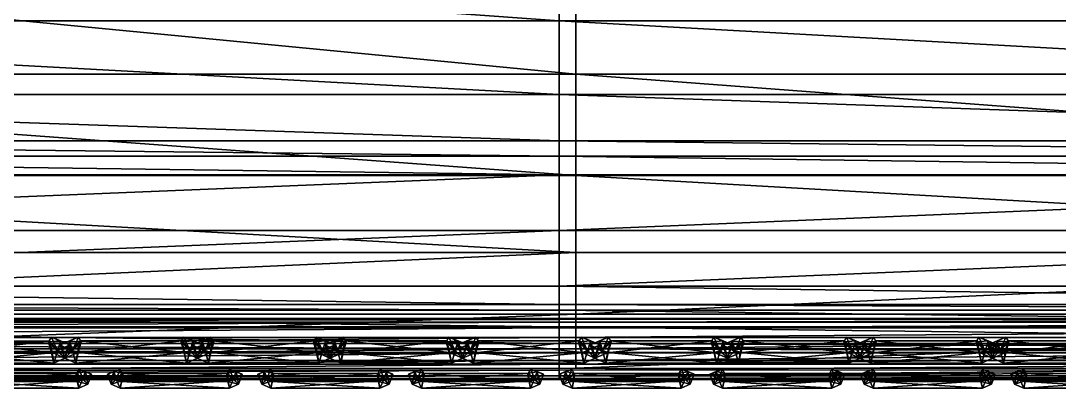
# Model space of a CAD drawing. Header units: centimetres. Extents: x -29.3 to 29.3, y -28.9 to 28.9.
# Drawn here: x 2.248 to 5.078, y -28.855 to -27.853 of the extents above; entities that cross this region are included whole.
import ezdxf

# ---------------------------------------------------------------- set-up
doc = ezdxf.new("R2010")
doc.units = ezdxf.units.CM
doc.layers.get('0').update_dxf_attribs({"true_color": 0xb1581b})

msp = doc.modelspace()

# ---------------------------------------------------------------- meshes
at = {"color": 34, "true_color": 0xb1581b}
mesh = msp.add_polyface(dxfattribs=at)
corners = [(7.3383, -28.2724, 4.8866), (3.7149, -28.2725, 4.8563), (3.7149, -28.2219, 4.8563), (0, -28.222, 4.7954), (0, -28.2726, 4.7954), (0, -28.18, 4.7954), (3.7149, -28.18, 4.8563), (7.3383, -28.2218, 4.8866), (7.3383, -28.1799, 4.8866), (-3.7149, -28.2219, 4.7884), (-3.7149, -28.18, 4.7884), (3.7149, -28.054, 4.8563), (7.3383, -28.0539, 4.8866), (0, -28.054, 4.7954), (0, -27.8531, 4.7954), (3.7149, -27.853, 4.8563), (7.3383, -27.8529, 4.8866), (-3.7149, -28.054, 4.7884), (-3.7149, -27.853, 4.7884), (3.7149, -27.5859, 4.8563), (7.3383, -27.5858, 4.8866), (0, -27.5859, 4.7954), (0, -27.0327, 4.7947), (3.6703, -27.0327, 4.8548), (7.25, -27.0325, 4.8848), (-3.7149, -27.5859, 4.7884), (-3.6702, -27.0327, 4.7877), (3.7606, -26.5355, 19.5772), (0, -26.5355, 19.5772), (0, -27.156, 19.3478), (3.7607, -27.156, 19.3478), (7.4296, -26.5355, 19.5731), (7.43, -28.4846, 18.4101), (3.7608, -28.4847, 18.4191), (3.7608, -28.653, 18.2069), (0, -28.653, 18.2134), (0, -28.4847, 18.4207), (3.7607, -27.6348, 19.1163), (0, -27.6348, 19.1163), (3.7607, -27.9986, 18.8829), (0, -27.9986, 18.8829), (7.4299, -27.9985, 18.8805), (7.4298, -27.6347, 19.1134), (3.7608, -28.2743, 18.6474), (0, -28.2743, 18.6474), (7.43, -28.2742, 18.6456), (3.7149, -28.4243, 4.8563), (3.7149, -28.5761, 4.8148), (0, -28.5761, 4.7538), (0, -28.4243, 4.7954), (7.3383, -28.4242, 4.8866), (-3.7149, -28.4243, 4.7884), (-3.7149, -28.5761, 4.7469), (0, -28.6267, 4.6292), (3.7149, -28.6267, 4.6901), (3.5363, -25.9734, 4.8504), (0, -25.9734, 4.7924)]
mesh.append_faces([[corners[k] for k in face] for face in [(0, 1, 2), (3, 2, 1), (1, 4, 3), (2, 3, 5), (5, 6, 2), (7, 2, 6), (6, 8, 7), (9, 3, 4), (10, 5, 3), (11, 12, 8), (8, 6, 11), (13, 11, 6), (6, 5, 13), (11, 13, 14), (14, 15, 11), (12, 11, 15), (15, 16, 12), (17, 13, 5), (18, 14, 13), (19, 20, 16), (16, 15, 19), (21, 19, 15), (15, 14, 21), (19, 21, 22), (22, 23, 19), (20, 19, 23), (23, 24, 20), (25, 21, 14), (26, 22, 21), (27, 28, 29), (29, 30, 27), (31, 27, 30), (32, 33, 34), (35, 34, 33), (33, 36, 35), (37, 30, 29), (29, 38, 37), (39, 37, 38), (38, 40, 39), (37, 39, 41), (30, 37, 42), (43, 39, 40), (40, 44, 43), (33, 43, 44), (44, 36, 33), (43, 33, 32), (39, 43, 45), (46, 47, 48), (48, 49, 46), (1, 46, 49), (49, 4, 1), (46, 1, 0), (47, 46, 50), (4, 49, 51), (49, 48, 52), (52, 48, 53), (48, 47, 54), (24, 23, 55), (23, 22, 56)]], dxfattribs={"vtx2": -1, "color": 34})
mesh = msp.add_polyface(dxfattribs=at)
corners = [(13.9568, -28.2715, 4.6954), (10.7786, -28.2722, 4.8017), (10.7786, -28.2216, 4.8017), (7.3383, -28.2218, 4.8866), (7.3383, -28.2724, 4.8866), (7.3383, -28.1799, 4.8866), (10.7786, -28.1796, 4.8017), (13.9568, -28.2209, 4.6954), (3.7149, -28.2219, 4.8563), (13.9568, -28.179, 4.6954), (10.7786, -28.0537, 4.8017), (7.3383, -28.0539, 4.8866), (7.3383, -27.8529, 4.8866), (10.7785, -27.8527, 4.8017), (13.9567, -28.053, 4.6954), (10.7785, -27.5855, 4.8017), (13.9565, -27.5849, 4.6954), (13.9567, -27.852, 4.6954), (7.3383, -27.5858, 4.8866), (7.25, -27.0325, 4.8848), (10.6489, -27.0323, 4.8009), (13.7887, -27.0317, 4.6958), (3.7607, -27.156, 19.3478), (7.4297, -27.156, 19.3443), (7.4296, -26.5355, 19.5731), (10.9153, -26.5355, 19.5608), (10.9154, -27.1559, 19.3339), (14.126, -26.5354, 19.5363), (14.128, -28.4837, 18.371), (10.9163, -28.4843, 18.3898), (10.9162, -28.6526, 18.1085), (7.43, -28.6529, 18.1757), (7.43, -28.4846, 18.4101), (3.7608, -28.653, 18.2069), (7.4299, -27.9985, 18.8805), (7.4298, -27.6347, 19.1134), (3.7607, -27.6348, 19.1163), (7.43, -28.2742, 18.6456), (3.7608, -28.2743, 18.6474), (3.7607, -27.9986, 18.8829), (10.9162, -28.2739, 18.6399), (10.916, -27.9983, 18.8734), (14.1278, -28.2734, 18.6286), (10.9157, -27.6346, 19.1047), (14.1274, -27.9979, 18.8592), (14.1268, -27.6343, 19.0873), (10.7786, -28.424, 4.8017), (10.7786, -28.5757, 4.7601), (7.3383, -28.576, 4.8451), (7.3383, -28.4242, 4.8866), (13.9569, -28.4233, 4.6954), (3.7149, -28.4243, 4.8563), (3.7149, -28.5761, 4.8148), (7.3383, -28.6266, 4.7204), (10.7786, -28.6263, 4.6355), (13.957, -28.6257, 4.5292), (10.2601, -25.973, 4.7984), (6.9853, -25.9733, 4.8793)]
mesh.append_faces([[corners[k] for k in face] for face in [(0, 1, 2), (3, 2, 1), (1, 4, 3), (2, 3, 5), (5, 6, 2), (7, 2, 6), (8, 3, 4), (9, 6, 10), (11, 10, 6), (6, 5, 11), (10, 11, 12), (12, 13, 10), (14, 10, 13), (15, 16, 17), (17, 13, 15), (18, 15, 13), (13, 12, 18), (15, 18, 19), (19, 20, 15), (16, 15, 20), (20, 21, 16), (22, 23, 24), (25, 24, 23), (23, 26, 25), (27, 25, 26), (28, 29, 30), (31, 30, 29), (29, 32, 31), (33, 31, 32), (34, 35, 36), (35, 23, 22), (32, 37, 38), (37, 34, 39), (40, 29, 28), (41, 40, 42), (40, 41, 34), (34, 37, 40), (29, 40, 37), (37, 32, 29), (43, 41, 44), (26, 43, 45), (43, 26, 23), (23, 35, 43), (41, 43, 35), (35, 34, 41), (46, 47, 48), (48, 49, 46), (1, 46, 49), (49, 4, 1), (46, 1, 0), (47, 46, 50), (4, 49, 51), (49, 48, 52), (52, 48, 53), (54, 53, 48), (48, 47, 54), (55, 54, 47), (21, 20, 56), (20, 19, 57)]], dxfattribs={"vtx2": -1, "color": 34})
mesh = msp.add_polyface(dxfattribs=at)
corners = [(3.715, -28.8309, 16.9636), (0, -28.831, 16.9752), (0, -28.831, 15.9932), (3.715, -28.8309, 15.9865), (0, -28.831, 14.6485), (3.715, -28.8309, 13.0209), (0, -28.831, 13.0209), (0, -28.831, 11.2518), (3.715, -28.8309, 14.6468), (-3.7149, -28.8309, 15.9865), (-3.7149, -28.8309, 14.6468), (-3.7149, -28.8049, 18.0335), (0, -28.8049, 18.0469), (0, -28.7788, 18.0554), (-3.7149, -28.7788, 18.0421), (0, -28.7476, 18.0582), (-3.7149, -28.7163, 18.0421), (0, -28.7163, 18.0554), (0, -28.6903, 18.0469), (-3.7149, -28.7476, 18.0449), (3.7149, -28.7788, 18.0421), (3.7149, -28.7476, 18.0449), (3.7149, -28.6903, 18.0335), (3.7149, -28.7163, 18.0421), (-3.7149, -28.8309, 16.9636), (0, -28.831, 17.515), (-3.7149, -28.8309, 17.5017), (0, -28.831, 17.7676), (-3.7149, -28.8205, 18.0193), (0, -28.8205, 18.0326), (-3.7149, -28.8283, 17.9973), (0, -28.8283, 18.0106), (3.715, -28.8309, 17.5017), (3.715, -28.8309, 17.7543), (3.7149, -28.8049, 18.0335), (3.715, -28.8205, 18.0193), (0, -28.6642, 17.9928), (3.7149, -28.6642, 17.9795), (3.7149, -28.6642, 17.9568), (0, -28.6642, 17.9701), (0, -28.6668, 18.0142), (3.7149, -28.6668, 18.0008), (3.7149, -28.6746, 18.0193), (0, -28.6746, 18.0326), (-3.7149, -28.6642, 17.9795), (-3.7149, -28.6668, 18.0008), (-3.7149, -28.6903, 18.0335), (-3.7149, -28.6746, 18.0193), (0, -28.831, 17.9375), (0, -28.831, 17.9787), (-3.7149, -28.8309, 17.9654), (3.715, -28.8309, 17.9654), (3.715, -28.8309, 17.9242), (0, -28.8205, 7.791), (0, -28.7893, 6.2544), (3.715, -28.7892, 6.285), (0, -28.758, 5.1186), (3.7149, -28.758, 5.1719), (0, -28.831, 9.4826), (3.715, -28.8309, 9.4827), (3.715, -28.8205, 7.7987), (-3.7149, -28.7892, 6.251), (-3.7149, -28.758, 5.1125), (0, -28.6871, 4.463), (3.7149, -28.6871, 4.524), (3.7149, -28.7325, 4.5655), (0, -28.7325, 4.5046), (0, -28.6418, 4.5046), (3.7149, -28.6418, 4.5655), (3.7608, -28.653, 18.2069), (0, -28.653, 18.2134), (0, -28.8001, 18.0159), (0, -28.7476, 4.6292), (3.7149, -28.7476, 4.6901), (3.7149, -28.6267, 4.6901), (0, -28.6267, 4.6292), (0, -28.5761, 4.7538), (0, -28.831, 17.8878), (-3.7149, -28.8309, 17.8745), (-3.7149, -28.8309, 17.9242), (3.715, -28.8309, 17.8745)]
mesh.append_faces([[corners[k] for k in face] for face in [(0, 1, 2), (3, 2, 4), (5, 6, 7), (8, 4, 6), (9, 2, 1), (10, 4, 2), (11, 12, 13), (14, 13, 15), (16, 17, 18), (19, 15, 17), (20, 13, 12), (21, 15, 13), (22, 18, 17), (23, 17, 15), (24, 1, 25), (26, 25, 27), (28, 29, 12), (30, 31, 29), (32, 25, 1), (33, 27, 25), (34, 12, 29), (35, 29, 31), (36, 37, 38), (38, 39, 36), (37, 36, 40), (40, 41, 37), (42, 43, 18), (43, 42, 41), (41, 40, 43), (44, 36, 39), (45, 40, 36), (46, 18, 43), (47, 43, 40), (48, 49, 50), (49, 31, 30), (31, 49, 51), (49, 48, 52), (53, 54, 55), (54, 56, 57), (7, 58, 59), (58, 53, 60), (61, 54, 53), (62, 56, 54), (63, 64, 65), (65, 66, 63), (64, 63, 67), (67, 68, 64), (69, 70, 71), (72, 73, 57), (57, 56, 72), (73, 72, 66), (66, 65, 73), (74, 75, 76), (75, 74, 68), (68, 67, 75), (27, 77, 78), (77, 48, 79), (48, 77, 80), (77, 27, 33)]], dxfattribs={"vtx2": -1, "color": 34})
mesh = msp.add_polyface(dxfattribs=at)
corners = [(7.3384, -28.8308, 16.9101), (3.715, -28.8309, 16.9636), (3.715, -28.8309, 15.9865), (0, -28.831, 15.9932), (0, -28.831, 14.6485), (3.715, -28.8309, 14.6468), (7.3384, -28.8308, 15.9557), (0, -28.831, 11.2518), (3.715, -28.8309, 11.2518), (3.715, -28.8309, 13.0209), (7.3384, -28.8308, 13.0206), (7.3384, -28.8308, 14.6388), (0, -28.831, 13.0209), (0, -28.8049, 18.0469), (3.7149, -28.8049, 18.0335), (3.7149, -28.7788, 18.0421), (7.3383, -28.7787, 17.9809), (7.3383, -28.7475, 17.9838), (3.7149, -28.7476, 18.0449), (0, -28.7788, 18.0554), (7.3383, -28.6901, 17.9724), (3.7149, -28.6903, 18.0335), (3.7149, -28.7163, 18.0421), (0, -28.7163, 18.0554), (0, -28.7476, 18.0582), (7.3383, -28.7162, 17.9809), (0, -28.831, 16.9752), (3.715, -28.8309, 17.5017), (7.3384, -28.8308, 17.4406), (7.3384, -28.8308, 17.6931), (3.715, -28.8309, 17.7543), (0, -28.831, 17.515), (7.3384, -28.8048, 17.9724), (3.715, -28.8205, 18.0193), (0, -28.8205, 18.0326), (0, -28.8283, 18.0106), (3.715, -28.8283, 17.9973), (7.3384, -28.8204, 17.9582), (3.7149, -28.6642, 17.9795), (7.3383, -28.6641, 17.9183), (7.3383, -28.6641, 17.8956), (3.7149, -28.6642, 17.9568), (3.7149, -28.6668, 18.0008), (7.3383, -28.6667, 17.9397), (0, -28.6903, 18.0469), (3.7149, -28.6746, 18.0193), (7.3383, -28.6745, 17.9582), (3.715, -28.8309, 17.9654), (3.715, -28.8309, 17.9242), (7.3384, -28.8308, 17.8631), (7.3384, -28.8308, 17.9042), (0, -28.831, 17.9787), (3.715, -28.7892, 6.285), (3.715, -28.8205, 7.7987), (0, -28.8205, 7.791), (3.7149, -28.758, 5.1719), (0, -28.7893, 6.2544), (7.3383, -28.7579, 5.1985), (7.3384, -28.7891, 6.3003), (3.715, -28.8309, 9.4827), (0, -28.831, 9.4826), (7.3384, -28.8204, 7.8029), (7.3384, -28.8308, 9.4829), (3.7149, -28.6871, 4.524), (7.3383, -28.687, 4.5543), (7.3383, -28.7324, 4.5958), (3.7149, -28.7325, 4.5655), (3.7149, -28.6418, 4.5655), (7.3383, -28.6417, 4.5958), (0, -28.8001, 18.0159), (3.7607, -28.8001, 18.0027), (3.7608, -28.653, 18.2069), (7.43, -28.6529, 18.1757), (3.7149, -28.7476, 4.6901), (7.3383, -28.7475, 4.7204), (7.3383, -28.6266, 4.7204), (3.7149, -28.6267, 4.6901), (3.7149, -28.5761, 4.8148), (3.715, -28.8309, 17.8745), (7.3384, -28.8308, 17.8133), (0, -28.831, 17.9375), (0, -28.831, 17.8878)]
mesh.append_faces([[corners[k] for k in face] for face in [(0, 1, 2), (3, 2, 1), (4, 5, 2), (6, 2, 5), (7, 8, 9), (10, 9, 8), (11, 5, 9), (12, 9, 5), (13, 14, 15), (16, 15, 14), (17, 18, 15), (19, 15, 18), (20, 21, 22), (23, 22, 21), (24, 18, 22), (25, 22, 18), (26, 1, 27), (28, 27, 1), (29, 30, 27), (31, 27, 30), (32, 14, 33), (34, 33, 14), (35, 36, 33), (37, 33, 36), (38, 39, 40), (40, 41, 38), (39, 38, 42), (42, 43, 39), (44, 21, 45), (46, 45, 21), (45, 46, 43), (43, 42, 45), (47, 48, 49), (36, 47, 50), (47, 36, 35), (48, 47, 51), (52, 53, 54), (55, 52, 56), (52, 55, 57), (53, 52, 58), (59, 8, 7), (53, 59, 60), (59, 53, 61), (8, 59, 62), (63, 64, 65), (65, 66, 63), (64, 63, 67), (67, 68, 64), (69, 70, 71), (72, 71, 70), (57, 55, 73), (74, 73, 66), (75, 76, 77), (76, 75, 68), (68, 67, 76), (78, 30, 29), (48, 78, 79), (78, 48, 80), (30, 78, 81)]], dxfattribs={"vtx2": -1, "color": 34})
mesh = msp.add_polyface(dxfattribs=at)
corners = [(10.7787, -28.8306, 16.7962), (7.3384, -28.8308, 16.9101), (7.3384, -28.8308, 15.9557), (10.7787, -28.8306, 15.8902), (7.3384, -28.8308, 14.6388), (10.7787, -28.8306, 13.02), (7.3384, -28.8308, 13.0206), (7.3384, -28.8308, 11.2518), (10.7787, -28.8306, 14.6217), (3.715, -28.8309, 15.9865), (3.715, -28.8309, 14.6468), (3.715, -28.8309, 11.2518), (3.715, -28.8309, 13.0209), (3.7149, -28.8049, 18.0335), (7.3384, -28.8048, 17.9724), (7.3383, -28.7787, 17.9809), (3.7149, -28.7788, 18.0421), (7.3383, -28.7475, 17.9838), (3.7149, -28.7163, 18.0421), (7.3383, -28.7162, 17.9809), (7.3383, -28.6901, 17.9724), (3.7149, -28.7476, 18.0449), (10.7786, -28.7785, 17.8507), (10.7786, -28.7472, 17.8535), (10.7786, -28.6899, 17.8422), (10.7786, -28.7159, 17.8507), (3.715, -28.8309, 16.9636), (7.3384, -28.8308, 17.4406), (3.715, -28.8309, 17.5017), (7.3384, -28.8308, 17.6931), (3.715, -28.8205, 18.0193), (7.3384, -28.8204, 17.9582), (3.715, -28.8283, 17.9973), (7.3384, -28.8282, 17.9361), (10.7787, -28.8306, 17.3106), (10.7787, -28.8306, 17.563), (10.7787, -28.8045, 17.8422), (10.7787, -28.8202, 17.8279), (7.3383, -28.6641, 17.9183), (10.7786, -28.6638, 17.7881), (10.7786, -28.6638, 17.7654), (7.3383, -28.6641, 17.8956), (7.3383, -28.6667, 17.9397), (10.7786, -28.6665, 17.8095), (10.7786, -28.6743, 17.8279), (7.3383, -28.6745, 17.9582), (3.7149, -28.6903, 18.0335), (7.3384, -28.8308, 17.8631), (7.3384, -28.8308, 17.9042), (3.715, -28.8309, 17.9654), (10.7787, -28.8306, 17.774), (10.7787, -28.8306, 17.7329), (10.7787, -28.8202, 7.7931), (7.3384, -28.8204, 7.8029), (7.3384, -28.7891, 6.3003), (10.7787, -28.7889, 6.2585), (7.3383, -28.7579, 5.1985), (7.3384, -28.8308, 9.4829), (10.7787, -28.8306, 9.4835), (3.715, -28.7892, 6.285), (3.715, -28.8205, 7.7987), (3.715, -28.8309, 9.4827), (10.7786, -28.7321, 4.5109), (7.3383, -28.7324, 4.5958), (7.3383, -28.687, 4.5543), (10.7786, -28.6868, 4.4693), (7.3383, -28.6417, 4.5958), (10.9162, -28.6526, 18.1085), (7.43, -28.6529, 18.1757), (7.4299, -28.8, 17.9418), (3.7607, -28.8001, 18.0027), (10.7786, -28.7576, 5.1243), (7.3383, -28.7475, 4.7204), (10.7786, -28.7472, 4.6355), (3.7149, -28.7476, 4.6901), (3.7149, -28.7325, 4.5655), (7.3383, -28.6266, 4.7204), (10.7786, -28.6263, 4.6355), (10.7786, -28.6414, 4.5109), (7.3384, -28.8308, 17.8133), (3.715, -28.8309, 17.8745), (3.715, -28.8309, 17.9242), (10.7787, -28.8306, 17.6832)]
mesh.append_faces([[corners[k] for k in face] for face in [(0, 1, 2), (3, 2, 4), (5, 6, 7), (8, 4, 6), (9, 2, 1), (10, 4, 2), (11, 7, 6), (12, 6, 4), (13, 14, 15), (16, 15, 17), (18, 19, 20), (21, 17, 19), (22, 15, 14), (23, 17, 15), (24, 20, 19), (25, 19, 17), (26, 1, 27), (28, 27, 29), (30, 31, 14), (32, 33, 31), (34, 27, 1), (35, 29, 27), (36, 14, 31), (37, 31, 33), (38, 39, 40), (40, 41, 38), (39, 38, 42), (42, 43, 39), (44, 45, 20), (20, 24, 44), (45, 44, 43), (43, 42, 45), (46, 20, 45), (47, 48, 49), (48, 33, 32), (33, 48, 50), (48, 47, 51), (52, 53, 54), (55, 54, 56), (7, 57, 58), (57, 53, 52), (56, 54, 59), (54, 53, 60), (53, 57, 61), (57, 7, 11), (62, 63, 64), (65, 64, 66), (67, 68, 69), (70, 69, 68), (71, 56, 72), (73, 72, 63), (74, 72, 56), (75, 63, 72), (76, 77, 78), (78, 66, 76), (29, 79, 80), (79, 47, 81), (47, 79, 82), (79, 29, 35)]], dxfattribs={"vtx2": -1, "color": 34})
at = {"color": 214, "true_color": 0x911cb1}
mesh = msp.add_polyface(dxfattribs=at)
corners = [(2.3484, -28.7532, 4.8536), (2.3564, -28.726, 4.8506), (2.3316, -28.7154, 4.8243), (2.324, -28.7281, 4.8242), (2.3687, -28.7725, 4.8238), (2.3816, -28.7359, 4.8243), (2.3491, -28.752, 4.7942), (2.3567, -28.7253, 4.798), (2.3322, -28.7585, 4.8534), (2.3264, -28.7259, 4.8243), (2.3385, -28.7861, 4.823), (2.3334, -28.7569, 4.7936), (2.042, -28.7585, 4.8466), (2.0493, -28.7259, 4.8177), (2.0373, -28.7861, 4.8158), (2.0438, -28.7569, 4.7868), (2.0517, -28.7281, 4.8178), (2.0258, -28.7532, 4.846), (2.0282, -28.752, 4.7866), (2.044, -28.7154, 4.8175), (2.6875, -28.7258, 4.8328), (2.4104, -28.7258, 4.8262), (2.4031, -28.7585, 4.8551), (2.6932, -28.7585, 4.862), (2.3983, -28.7861, 4.8244), (2.3869, -28.7532, 4.8545), (2.4128, -28.7281, 4.8263), (2.3682, -28.7725, 4.8237), (2.3893, -28.752, 4.7951), (2.4048, -28.7569, 4.7953), (2.379, -28.726, 4.8511), (2.4051, -28.7154, 4.826), (2.3553, -28.7359, 4.8236), (2.3814, -28.7253, 4.7985)]
mesh.append_faces([[corners[k] for k in face] for face in [(32, 30, 31), (33, 32, 31)]], dxfattribs={"color": 214})
mesh.append_faces([[corners[k] for k in face] for face in [(0, 1, 2), (2, 3, 0), (4, 5, 1), (1, 0, 4), (6, 7, 5), (5, 4, 6), (3, 2, 7), (7, 6, 3), (8, 0, 3), (3, 9, 8), (10, 4, 0), (0, 8, 10), (11, 6, 4), (4, 10, 11), (9, 3, 6), (6, 11, 9), (12, 8, 9), (9, 13, 12), (14, 10, 8), (8, 12, 14), (15, 11, 10), (10, 14, 15), (13, 9, 11), (11, 15, 13), (13, 16, 17), (16, 13, 15), (15, 18, 16), (19, 16, 18), (5, 7, 2), (2, 1, 5), (20, 21, 22), (23, 22, 24), (25, 22, 21), (21, 26, 25), (27, 24, 22), (22, 25, 27), (28, 29, 24), (24, 27, 28), (26, 21, 29), (29, 28, 26), (30, 25, 26), (26, 31, 30), (32, 27, 25), (25, 30, 32), (33, 28, 27), (27, 32, 33), (31, 26, 28), (28, 33, 31)]], dxfattribs={"vtx2": -1, "color": 214})
mesh = msp.add_polyface(dxfattribs=at)
corners = [(2.7095, -28.7532, 4.8622), (2.7175, -28.726, 4.8592), (2.6927, -28.7154, 4.8329), (2.685, -28.7281, 4.8328), (2.7298, -28.7725, 4.8323), (2.7426, -28.7359, 4.8329), (2.7101, -28.752, 4.8027), (2.7178, -28.7253, 4.8065), (2.6932, -28.7585, 4.862), (2.6875, -28.7258, 4.8328), (2.6995, -28.7861, 4.8315), (2.6945, -28.7569, 4.8022), (2.4031, -28.7585, 4.8551), (2.3983, -28.7861, 4.8244), (2.4048, -28.7569, 4.7953), (2.4104, -28.7258, 4.8262), (2.7642, -28.7585, 4.8636), (3.0543, -28.7585, 4.8705), (3.0486, -28.7258, 4.8413), (2.7715, -28.7258, 4.8348), (2.7594, -28.7861, 4.8329), (3.0606, -28.7861, 4.8401), (2.7659, -28.7569, 4.8038), (3.0556, -28.7569, 4.8107), (2.748, -28.7532, 4.8631), (2.7739, -28.7281, 4.8349), (2.7293, -28.7725, 4.8323), (2.7504, -28.752, 4.8037), (2.7401, -28.726, 4.8597), (2.7662, -28.7154, 4.8346), (2.7164, -28.7359, 4.8322), (2.7424, -28.7253, 4.8071)]
mesh.append_faces([[corners[k] for k in face] for face in [(30, 28, 29), (31, 30, 29)]], dxfattribs={"color": 214})
mesh.append_faces([[corners[k] for k in face] for face in [(0, 1, 2), (2, 3, 0), (4, 5, 1), (1, 0, 4), (6, 7, 5), (5, 4, 6), (3, 2, 7), (7, 6, 3), (8, 0, 3), (3, 9, 8), (10, 4, 0), (0, 8, 10), (11, 6, 4), (4, 10, 11), (9, 3, 6), (6, 11, 9), (12, 8, 9), (13, 10, 8), (14, 11, 10), (10, 13, 14), (15, 9, 11), (11, 14, 15), (5, 7, 2), (2, 1, 5), (16, 17, 18), (18, 19, 16), (20, 21, 17), (17, 16, 20), (22, 23, 21), (21, 20, 22), (19, 18, 23), (23, 22, 19), (24, 16, 19), (19, 25, 24), (26, 20, 16), (16, 24, 26), (27, 22, 20), (20, 26, 27), (25, 19, 22), (22, 27, 25), (28, 24, 25), (25, 29, 28), (30, 26, 24), (24, 28, 30), (31, 27, 26), (26, 30, 31), (29, 25, 27), (27, 31, 29)]], dxfattribs={"vtx2": -1, "color": 214})
mesh = msp.add_polyface(dxfattribs=at)
corners = [(3.0706, -28.7532, 4.8707), (3.0786, -28.726, 4.8677), (3.0538, -28.7154, 4.8414), (3.0461, -28.7281, 4.8413), (3.0908, -28.7725, 4.8409), (3.1037, -28.7359, 4.8414), (3.0712, -28.752, 4.8113), (3.0789, -28.7253, 4.8151), (3.0543, -28.7585, 4.8705), (3.0486, -28.7258, 4.8413), (3.0606, -28.7861, 4.8401), (3.0556, -28.7569, 4.8107), (3.4149, -28.7154, 4.8499), (3.4072, -28.7281, 4.8499), (3.4317, -28.7532, 4.8793), (3.44, -28.7253, 4.8236), (3.4154, -28.7585, 4.8791), (3.4096, -28.7258, 4.8499), (3.4323, -28.752, 4.8198), (3.4167, -28.7569, 4.8193), (3.1253, -28.7585, 4.8722), (3.1325, -28.7258, 4.8433), (3.1205, -28.7861, 4.8414), (3.4217, -28.7861, 4.8486), (3.127, -28.7569, 4.8124), (3.1091, -28.7532, 4.8716), (3.135, -28.7281, 4.8434), (3.0904, -28.7725, 4.8408), (3.1115, -28.752, 4.8122), (3.1012, -28.726, 4.8682), (3.1273, -28.7154, 4.8431), (3.0774, -28.7359, 4.8407), (3.1035, -28.7253, 4.8156)]
mesh.append_faces([[corners[k] for k in face] for face in [(31, 29, 30), (32, 31, 30)]], dxfattribs={"color": 214})
mesh.append_faces([[corners[k] for k in face] for face in [(0, 1, 2), (2, 3, 0), (4, 5, 1), (1, 0, 4), (6, 7, 5), (5, 4, 6), (3, 2, 7), (7, 6, 3), (8, 0, 3), (3, 9, 8), (10, 4, 0), (0, 8, 10), (11, 6, 4), (4, 10, 11), (9, 3, 6), (6, 11, 9), (5, 7, 2), (2, 1, 5), (12, 13, 14), (13, 12, 15), (16, 14, 13), (13, 17, 16), (17, 13, 18), (18, 19, 17), (20, 16, 17), (17, 21, 20), (22, 23, 16), (16, 20, 22), (24, 19, 23), (23, 22, 24), (21, 17, 19), (19, 24, 21), (25, 20, 21), (21, 26, 25), (27, 22, 20), (20, 25, 27), (28, 24, 22), (22, 27, 28), (26, 21, 24), (24, 28, 26), (29, 25, 26), (26, 30, 29), (31, 27, 25), (25, 29, 31), (32, 28, 27), (27, 31, 32), (30, 26, 28), (28, 32, 30)]], dxfattribs={"vtx2": -1, "color": 214})
mesh = msp.add_polyface(dxfattribs=at)
corners = [(3.4317, -28.7532, 4.8793), (3.4397, -28.726, 4.8763), (3.4149, -28.7154, 4.8499), (3.4519, -28.7725, 4.8494), (3.4648, -28.7359, 4.8499), (3.4323, -28.752, 4.8198), (3.44, -28.7253, 4.8236), (3.4072, -28.7281, 4.8499), (3.4217, -28.7861, 4.8486), (3.4154, -28.7585, 4.8791), (3.4167, -28.7569, 4.8193), (3.7928, -28.7532, 4.8878), (3.8008, -28.726, 4.8848), (3.776, -28.7154, 4.8585), (3.7683, -28.7281, 4.8584), (3.8011, -28.7253, 4.8322), (3.7934, -28.752, 4.8284), (3.7765, -28.7585, 4.8876), (3.7707, -28.7258, 4.8584), (3.7828, -28.7861, 4.8571), (3.813, -28.7725, 4.858), (3.7778, -28.7569, 4.8278), (3.4864, -28.7585, 4.8807), (3.4936, -28.7258, 4.8519), (3.4816, -28.7861, 4.85), (3.4881, -28.7569, 4.8209), (3.4701, -28.7532, 4.8801), (3.4961, -28.7281, 4.852), (3.4515, -28.7725, 4.8494), (3.4725, -28.752, 4.8208), (3.4623, -28.726, 4.8768), (3.4883, -28.7154, 4.8517), (3.4385, -28.7359, 4.8493), (3.4646, -28.7253, 4.8242)]
mesh.append_faces([[corners[k] for k in face] for face in [(32, 30, 31), (33, 32, 31)]], dxfattribs={"color": 214})
mesh.append_faces([[corners[k] for k in face] for face in [(0, 1, 2), (3, 4, 1), (1, 0, 3), (5, 6, 4), (4, 3, 5), (6, 5, 7), (8, 3, 0), (0, 9, 8), (10, 5, 3), (3, 8, 10), (4, 6, 2), (2, 1, 4), (11, 12, 13), (13, 14, 11), (14, 13, 15), (15, 16, 14), (17, 11, 14), (14, 18, 17), (19, 20, 11), (11, 17, 19), (21, 16, 20), (20, 19, 21), (18, 14, 16), (16, 21, 18), (22, 17, 18), (18, 23, 22), (24, 19, 17), (17, 22, 24), (25, 21, 19), (19, 24, 25), (23, 18, 21), (21, 25, 23), (26, 22, 23), (23, 27, 26), (28, 24, 22), (22, 26, 28), (29, 25, 24), (24, 28, 29), (27, 23, 25), (25, 29, 27), (30, 26, 27), (27, 31, 30), (32, 28, 26), (26, 30, 32), (33, 29, 28), (28, 32, 33), (31, 27, 29), (29, 33, 31)]], dxfattribs={"vtx2": -1, "color": 214})
mesh = msp.add_polyface(dxfattribs=at)
corners = [(3.813, -28.7725, 4.858), (3.8259, -28.7359, 4.8585), (3.8008, -28.726, 4.8848), (3.7928, -28.7532, 4.8878), (3.7934, -28.752, 4.8284), (3.8011, -28.7253, 4.8322), (3.776, -28.7154, 4.8585), (4.1539, -28.7532, 4.8963), (4.1619, -28.726, 4.8934), (4.1371, -28.7154, 4.867), (4.1294, -28.7281, 4.8669), (4.1741, -28.7725, 4.8665), (4.1545, -28.752, 4.8369), (4.1622, -28.7253, 4.8407), (4.187, -28.7359, 4.867), (4.1376, -28.7585, 4.8962), (4.1318, -28.7258, 4.867), (4.1439, -28.7861, 4.8657), (4.1389, -28.7569, 4.8363), (3.8474, -28.7585, 4.8893), (3.8547, -28.7258, 4.8604), (3.8427, -28.7861, 4.8585), (3.8492, -28.7569, 4.8295), (3.8312, -28.7532, 4.8887), (3.8572, -28.7281, 4.8605), (3.8125, -28.7724, 4.8579), (3.8336, -28.752, 4.8293), (3.8233, -28.726, 4.8853), (3.8495, -28.7154, 4.8602), (3.7996, -28.7359, 4.8578), (3.8257, -28.7253, 4.8327), (4.1736, -28.7725, 4.8665), (4.1607, -28.7359, 4.8664), (4.1868, -28.7253, 4.8413)]
mesh.append_faces([[corners[k] for k in face] for face in [(29, 27, 28), (30, 29, 28)]], dxfattribs={"color": 214})
mesh.append_faces([[corners[k] for k in face] for face in [(0, 1, 2), (2, 3, 0), (4, 5, 1), (1, 0, 4), (1, 5, 6), (6, 2, 1), (7, 8, 9), (9, 10, 7), (8, 7, 11), (12, 13, 14), (14, 11, 12), (10, 9, 13), (13, 12, 10), (15, 7, 10), (10, 16, 15), (17, 11, 7), (7, 15, 17), (18, 12, 11), (11, 17, 18), (16, 10, 12), (12, 18, 16), (19, 15, 16), (16, 20, 19), (21, 17, 15), (15, 19, 21), (22, 18, 17), (17, 21, 22), (20, 16, 18), (18, 22, 20), (23, 19, 20), (20, 24, 23), (25, 21, 19), (19, 23, 25), (26, 22, 21), (21, 25, 26), (24, 20, 22), (22, 26, 24), (27, 23, 24), (24, 28, 27), (29, 25, 23), (23, 27, 29), (30, 26, 25), (25, 29, 30), (28, 24, 26), (26, 30, 28), (14, 13, 9), (9, 8, 14), (31, 32, 33)]], dxfattribs={"vtx2": -1, "color": 214})
mesh = msp.add_polyface(dxfattribs=at)
corners = [(4.1741, -28.7725, 4.8665), (4.187, -28.7359, 4.867), (4.1619, -28.726, 4.8934), (4.5149, -28.7532, 4.9049), (4.523, -28.726, 4.9019), (4.4981, -28.7154, 4.8756), (4.4905, -28.7281, 4.8755), (4.5352, -28.7724, 4.875), (4.5481, -28.7359, 4.8756), (4.5155, -28.752, 4.8455), (4.5232, -28.7253, 4.8492), (4.4987, -28.7585, 4.9047), (4.4929, -28.7258, 4.8755), (4.505, -28.7861, 4.8742), (4.4999, -28.7569, 4.8449), (4.2085, -28.7585, 4.8978), (4.2158, -28.7258, 4.8689), (4.2037, -28.7861, 4.8671), (4.2103, -28.7569, 4.838), (4.1923, -28.7532, 4.8972), (4.2182, -28.7281, 4.869), (4.1736, -28.7725, 4.8665), (4.1947, -28.752, 4.8378), (4.1844, -28.726, 4.8939), (4.2105, -28.7154, 4.8688), (4.1607, -28.7359, 4.8664), (4.1868, -28.7253, 4.8413), (4.5218, -28.7359, 4.8749), (4.5347, -28.7724, 4.875), (4.5534, -28.7532, 4.9058), (4.5455, -28.726, 4.9024), (4.5479, -28.7253, 4.8498), (4.5558, -28.752, 4.8464), (4.5716, -28.7154, 4.8773)]
mesh.append_faces([[corners[k] for k in face] for face in [(25, 23, 24), (26, 25, 24), (27, 30, 33), (31, 27, 33)]], dxfattribs={"color": 214})
mesh.append_faces([[corners[k] for k in face] for face in [(0, 1, 2), (3, 4, 5), (5, 6, 3), (7, 8, 4), (4, 3, 7), (9, 10, 8), (8, 7, 9), (6, 5, 10), (10, 9, 6), (11, 3, 6), (6, 12, 11), (13, 7, 3), (3, 11, 13), (14, 9, 7), (7, 13, 14), (12, 6, 9), (9, 14, 12), (15, 11, 12), (12, 16, 15), (17, 13, 11), (11, 15, 17), (18, 14, 13), (13, 17, 18), (16, 12, 14), (14, 18, 16), (19, 15, 16), (16, 20, 19), (21, 17, 15), (15, 19, 21), (22, 18, 17), (17, 21, 22), (20, 16, 18), (18, 22, 20), (23, 19, 20), (20, 24, 23), (25, 21, 19), (19, 23, 25), (26, 22, 21), (24, 20, 22), (22, 26, 24), (8, 10, 5), (5, 4, 8), (27, 28, 29), (29, 30, 27), (31, 32, 28), (28, 27, 31)]], dxfattribs={"vtx2": -1, "color": 214})
mesh = msp.add_polyface(dxfattribs=at)
corners = [(4.876, -28.7532, 4.9134), (4.884, -28.726, 4.9104), (4.8592, -28.7154, 4.8841), (4.8515, -28.7281, 4.884), (4.8963, -28.7724, 4.8836), (4.9091, -28.7359, 4.8841), (4.8766, -28.752, 4.854), (4.8843, -28.7253, 4.8578), (4.8597, -28.7585, 4.9132), (4.854, -28.7258, 4.8841), (4.866, -28.7861, 4.8828), (4.861, -28.7569, 4.8534), (4.5696, -28.7585, 4.9064), (4.5769, -28.7258, 4.8775), (4.5648, -28.7861, 4.8756), (4.5713, -28.7569, 4.8466), (4.5534, -28.7532, 4.9058), (4.5793, -28.7281, 4.8776), (4.5347, -28.7724, 4.875), (4.5558, -28.752, 4.8464), (4.5455, -28.726, 4.9024), (4.5716, -28.7154, 4.8773), (4.5479, -28.7253, 4.8498), (4.8958, -28.7724, 4.8835), (4.9259, -28.7861, 4.8842), (4.9307, -28.7585, 4.9149), (4.9145, -28.7532, 4.9143), (4.9169, -28.752, 4.8549), (4.9324, -28.7569, 4.8551), (4.9066, -28.726, 4.9109), (4.9404, -28.7281, 4.8861), (4.8829, -28.7359, 4.8834), (4.909, -28.7253, 4.8583), (4.9327, -28.7154, 4.8858)]
mesh.append_faces([[corners[k] for k in face] for face in [(31, 29, 33), (32, 31, 33)]], dxfattribs={"color": 214})
mesh.append_faces([[corners[k] for k in face] for face in [(0, 1, 2), (2, 3, 0), (4, 5, 1), (1, 0, 4), (6, 7, 5), (5, 4, 6), (3, 2, 7), (7, 6, 3), (8, 0, 3), (3, 9, 8), (10, 4, 0), (0, 8, 10), (11, 6, 4), (4, 10, 11), (9, 3, 6), (6, 11, 9), (12, 8, 9), (9, 13, 12), (14, 10, 8), (8, 12, 14), (15, 11, 10), (10, 14, 15), (13, 9, 11), (11, 15, 13), (16, 12, 13), (13, 17, 16), (18, 14, 12), (12, 16, 18), (19, 15, 14), (14, 18, 19), (17, 13, 15), (15, 19, 17), (20, 16, 17), (17, 21, 20), (21, 17, 19), (19, 22, 21), (5, 7, 2), (2, 1, 5), (23, 24, 25), (25, 26, 23), (27, 28, 24), (24, 23, 27), (29, 26, 30), (31, 23, 26), (26, 29, 31), (32, 27, 23), (23, 31, 32), (27, 32, 33)]], dxfattribs={"vtx2": -1, "color": 214})
mesh = msp.add_polyface(dxfattribs=at)
corners = [(5.2371, -28.7532, 4.922), (5.2451, -28.726, 4.919), (5.2203, -28.7154, 4.8926), (5.2126, -28.7281, 4.8926), (5.2573, -28.7724, 4.8921), (5.2702, -28.7359, 4.8927), (5.2377, -28.752, 4.8625), (5.2454, -28.7253, 4.8663), (5.2208, -28.7585, 4.9218), (5.2151, -28.7258, 4.8926), (5.2271, -28.7861, 4.8913), (5.2221, -28.7569, 4.862), (4.9307, -28.7585, 4.9149), (4.9379, -28.7258, 4.886), (4.9259, -28.7861, 4.8842), (4.9324, -28.7569, 4.8551), (4.9145, -28.7532, 4.9143), (4.9404, -28.7281, 4.8861), (4.9169, -28.752, 4.8549), (4.9327, -28.7154, 4.8858), (4.9066, -28.726, 4.9109), (5.2756, -28.7532, 4.9229), (5.2918, -28.7585, 4.9234), (5.299, -28.7258, 4.8946), (5.3015, -28.7281, 4.8947), (5.2569, -28.7724, 4.8921), (5.287, -28.7861, 4.8927), (5.278, -28.752, 4.8635), (5.2935, -28.7569, 4.8636), (5.2677, -28.726, 4.9195), (5.2938, -28.7153, 4.8944), (5.2439, -28.7359, 4.892), (5.27, -28.7253, 4.8669)]
mesh.append_faces([[corners[k] for k in face] for face in [(31, 29, 30), (32, 31, 30)]], dxfattribs={"color": 214})
mesh.append_faces([[corners[k] for k in face] for face in [(0, 1, 2), (2, 3, 0), (4, 5, 1), (1, 0, 4), (6, 7, 5), (5, 4, 6), (3, 2, 7), (7, 6, 3), (8, 0, 3), (3, 9, 8), (10, 4, 0), (0, 8, 10), (11, 6, 4), (4, 10, 11), (9, 3, 6), (6, 11, 9), (12, 8, 9), (9, 13, 12), (14, 10, 8), (8, 12, 14), (15, 11, 10), (10, 14, 15), (13, 9, 11), (11, 15, 13), (16, 12, 13), (13, 17, 16), (17, 13, 15), (15, 18, 17), (17, 19, 20), (19, 17, 18), (5, 7, 2), (2, 1, 5), (21, 22, 23), (23, 24, 21), (25, 26, 22), (22, 21, 25), (27, 28, 26), (26, 25, 27), (24, 23, 28), (28, 27, 24), (29, 21, 24), (24, 30, 29), (31, 25, 21), (21, 29, 31), (32, 27, 25), (25, 31, 32), (30, 24, 27), (27, 32, 30)]], dxfattribs={"vtx2": -1, "color": 214})
at = {"color": 164, "true_color": 0x1c1cb1}
mesh = msp.add_polyface(dxfattribs=at)
corners = [(2.4175, -28.8294, 17.8496), (2.4243, -28.8091, 17.8473), (2.407, -28.8025, 17.8291), (2.4011, -28.8138, 17.8294), (2.4313, -28.8438, 17.83), (2.4414, -28.8167, 17.8292), (2.4172, -28.8305, 17.8098), (2.4241, -28.8101, 17.811), (2.4026, -28.8348, 17.8499), (2.3982, -28.8143, 17.8295), (2.4064, -28.8546, 17.8304), (2.4023, -28.8359, 17.81), (2.113, -28.8348, 17.852), (2.1171, -28.8143, 17.8315), (2.109, -28.8546, 17.8325), (2.1127, -28.8359, 17.8121), (2.0981, -28.8295, 17.8519), (2.1143, -28.8138, 17.8315), (2.0841, -28.8438, 17.8324), (2.0978, -28.8305, 17.8121), (2.0913, -28.8091, 17.8497), (2.1083, -28.8025, 17.8312), (2.091, -28.8101, 17.8134), (2.0739, -28.8167, 17.8318), (2.5234, -28.8348, 17.849), (2.5085, -28.8294, 17.8489), (2.4944, -28.8438, 17.8295), (2.5193, -28.8546, 17.8296), (2.5082, -28.8305, 17.8092), (2.4843, -28.8167, 17.8289), (2.5016, -28.8091, 17.8468), (2.5013, -28.8101, 17.8104), (2.5187, -28.8025, 17.8283)]
mesh.append_faces([[corners[k] for k in face] for face in [(23, 20, 21), (22, 23, 21), (29, 30, 32), (31, 29, 32)]], dxfattribs={"color": 164})
mesh.append_faces([[corners[k] for k in face] for face in [(0, 1, 2), (2, 3, 0), (4, 5, 1), (1, 0, 4), (6, 7, 5), (5, 4, 6), (3, 2, 7), (7, 6, 3), (8, 0, 3), (3, 9, 8), (10, 4, 0), (0, 8, 10), (11, 6, 4), (4, 10, 11), (9, 3, 6), (6, 11, 9), (12, 8, 9), (9, 13, 12), (14, 10, 8), (8, 12, 14), (15, 11, 10), (10, 14, 15), (13, 9, 11), (11, 15, 13), (16, 12, 13), (13, 17, 16), (18, 14, 12), (12, 16, 18), (19, 15, 14), (14, 18, 19), (17, 13, 15), (15, 19, 17), (20, 16, 17), (17, 21, 20), (21, 17, 19), (19, 22, 21), (5, 7, 2), (2, 1, 5), (24, 25, 26), (27, 26, 28), (29, 26, 25), (25, 30, 29), (31, 28, 26), (26, 29, 31), (28, 31, 32)]], dxfattribs={"vtx2": -1, "color": 164})
mesh = msp.add_polyface(dxfattribs=at)
corners = [(2.8279, -28.8294, 17.8466), (2.8347, -28.8091, 17.8444), (2.8173, -28.8025, 17.8262), (2.8114, -28.8138, 17.8265), (2.8416, -28.8438, 17.827), (2.8517, -28.8167, 17.8263), (2.8276, -28.8305, 17.8069), (2.8344, -28.81, 17.8081), (2.813, -28.8348, 17.847), (2.8086, -28.8143, 17.8265), (2.8167, -28.8546, 17.8275), (2.8127, -28.8359, 17.807), (2.5234, -28.8348, 17.849), (2.5274, -28.8143, 17.8285), (2.5193, -28.8546, 17.8296), (2.5231, -28.8359, 17.8091), (2.5085, -28.8294, 17.8489), (2.5246, -28.8138, 17.8285), (2.4944, -28.8438, 17.8295), (2.5082, -28.8305, 17.8092), (2.5016, -28.8091, 17.8468), (2.5187, -28.8025, 17.8283), (2.9047, -28.8438, 17.8266), (2.9296, -28.8546, 17.8266), (2.9337, -28.8348, 17.8461), (2.9188, -28.8294, 17.846), (2.9185, -28.8305, 17.8063), (2.9334, -28.8359, 17.8062), (2.9119, -28.8091, 17.8438), (2.9349, -28.8138, 17.8256), (2.929, -28.8025, 17.8254), (2.8946, -28.8167, 17.826), (2.9117, -28.81, 17.8075)]
mesh.append_faces([[corners[k] for k in face] for face in [(31, 28, 30), (32, 31, 30)]], dxfattribs={"color": 164})
mesh.append_faces([[corners[k] for k in face] for face in [(0, 1, 2), (2, 3, 0), (4, 5, 1), (1, 0, 4), (6, 7, 5), (5, 4, 6), (3, 2, 7), (7, 6, 3), (8, 0, 3), (3, 9, 8), (10, 4, 0), (0, 8, 10), (11, 6, 4), (4, 10, 11), (9, 3, 6), (6, 11, 9), (12, 8, 9), (9, 13, 12), (14, 10, 8), (8, 12, 14), (15, 11, 10), (10, 14, 15), (13, 9, 11), (11, 15, 13), (16, 12, 13), (13, 17, 16), (18, 14, 12), (19, 15, 14), (17, 13, 15), (15, 19, 17), (20, 16, 17), (17, 21, 20), (21, 17, 19), (5, 7, 2), (2, 1, 5), (22, 23, 24), (24, 25, 22), (26, 27, 23), (23, 22, 26), (28, 25, 29), (29, 30, 28), (31, 22, 25), (25, 28, 31), (32, 26, 22), (22, 31, 32), (30, 29, 26), (26, 32, 30)]], dxfattribs={"vtx2": -1, "color": 164})
mesh = msp.add_polyface(dxfattribs=at)
corners = [(3.2382, -28.8294, 17.8437), (3.245, -28.8091, 17.8414), (3.2276, -28.8025, 17.8232), (3.2217, -28.8138, 17.8235), (3.2519, -28.8438, 17.8241), (3.2621, -28.8166, 17.8233), (3.2379, -28.8305, 17.804), (3.2447, -28.81, 17.8051), (3.2233, -28.8348, 17.844), (3.2189, -28.8143, 17.8236), (3.227, -28.8546, 17.8245), (3.223, -28.8359, 17.8041), (2.9337, -28.8348, 17.8461), (2.9378, -28.8143, 17.8256), (2.9296, -28.8546, 17.8266), (2.9334, -28.8359, 17.8062), (2.9188, -28.8294, 17.846), (2.9349, -28.8138, 17.8256), (2.9185, -28.8305, 17.8063), (3.6336, -28.8348, 17.8411), (3.344, -28.8348, 17.8432), (3.34, -28.8546, 17.8237), (3.3291, -28.8294, 17.843), (3.3481, -28.8143, 17.8226), (3.3453, -28.8138, 17.8227), (3.3151, -28.8438, 17.8236), (3.3288, -28.8305, 17.8033), (3.3437, -28.8359, 17.8032), (3.3223, -28.8091, 17.8409), (3.3393, -28.8025, 17.8224), (3.3049, -28.8166, 17.823), (3.322, -28.81, 17.8046)]
mesh.append_faces([[corners[k] for k in face] for face in [(30, 28, 29), (31, 30, 29)]], dxfattribs={"color": 164})
mesh.append_faces([[corners[k] for k in face] for face in [(0, 1, 2), (2, 3, 0), (4, 5, 1), (1, 0, 4), (6, 7, 5), (5, 4, 6), (3, 2, 7), (7, 6, 3), (8, 0, 3), (3, 9, 8), (10, 4, 0), (0, 8, 10), (11, 6, 4), (4, 10, 11), (9, 3, 6), (6, 11, 9), (12, 8, 9), (9, 13, 12), (14, 10, 8), (8, 12, 14), (15, 11, 10), (10, 14, 15), (13, 9, 11), (11, 15, 13), (16, 12, 13), (13, 17, 16), (17, 13, 15), (15, 18, 17), (5, 7, 2), (2, 1, 5), (19, 20, 21), (22, 20, 23), (23, 24, 22), (25, 21, 20), (20, 22, 25), (26, 27, 21), (21, 25, 26), (24, 23, 27), (27, 26, 24), (28, 22, 24), (24, 29, 28), (30, 25, 22), (22, 28, 30), (31, 26, 25), (25, 30, 31), (29, 24, 26), (26, 31, 29)]], dxfattribs={"vtx2": -1, "color": 164})
mesh = msp.add_polyface(dxfattribs=at)
corners = [(3.6485, -28.8294, 17.8407), (3.6553, -28.8091, 17.8385), (3.638, -28.8025, 17.8203), (3.6321, -28.8138, 17.8206), (3.6623, -28.8438, 17.8211), (3.6724, -28.8166, 17.8204), (3.6482, -28.8305, 17.801), (3.6551, -28.81, 17.8022), (3.6336, -28.8348, 17.8411), (3.6292, -28.8143, 17.8206), (3.6374, -28.8546, 17.8216), (3.6333, -28.8358, 17.8012), (3.344, -28.8348, 17.8432), (3.3481, -28.8143, 17.8226), (3.34, -28.8546, 17.8237), (3.3437, -28.8359, 17.8032), (3.7543, -28.8348, 17.8402), (4.0439, -28.8348, 17.8381), (4.0396, -28.8143, 17.8177), (3.7584, -28.8143, 17.8197), (3.7503, -28.8546, 17.8208), (4.0477, -28.8546, 17.8186), (3.754, -28.8358, 17.8003), (4.0436, -28.8358, 17.7982), (3.7394, -28.8294, 17.8401), (3.7556, -28.8138, 17.8197), (3.7254, -28.8438, 17.8207), (3.7391, -28.8305, 17.8004), (3.7326, -28.8091, 17.8379), (3.7497, -28.8025, 17.8195), (3.7153, -28.8166, 17.8201), (3.7323, -28.81, 17.8016)]
mesh.append_faces([[corners[k] for k in face] for face in [(30, 28, 29), (31, 30, 29)]], dxfattribs={"color": 164})
mesh.append_faces([[corners[k] for k in face] for face in [(0, 1, 2), (2, 3, 0), (4, 5, 1), (1, 0, 4), (6, 7, 5), (5, 4, 6), (3, 2, 7), (7, 6, 3), (8, 0, 3), (3, 9, 8), (10, 4, 0), (0, 8, 10), (11, 6, 4), (4, 10, 11), (9, 3, 6), (6, 11, 9), (12, 8, 9), (9, 13, 12), (14, 10, 8), (15, 11, 10), (10, 14, 15), (13, 9, 11), (11, 15, 13), (5, 7, 2), (2, 1, 5), (16, 17, 18), (18, 19, 16), (17, 16, 20), (21, 20, 22), (23, 22, 19), (24, 16, 19), (19, 25, 24), (26, 20, 16), (16, 24, 26), (27, 22, 20), (20, 26, 27), (25, 19, 22), (22, 27, 25), (28, 24, 25), (25, 29, 28), (30, 26, 24), (24, 28, 30), (31, 27, 26), (26, 30, 31), (29, 25, 27), (27, 31, 29)]], dxfattribs={"vtx2": -1, "color": 164})
mesh = msp.add_polyface(dxfattribs=at)
corners = [(4.0588, -28.8294, 17.8378), (4.0656, -28.8091, 17.8355), (4.0483, -28.8025, 17.8173), (4.0424, -28.8138, 17.8177), (4.0726, -28.8438, 17.8182), (4.0827, -28.8166, 17.8174), (4.0586, -28.8305, 17.7981), (4.0654, -28.81, 17.7992), (4.0439, -28.8348, 17.8381), (4.0396, -28.8143, 17.8177), (4.0477, -28.8546, 17.8186), (4.0436, -28.8358, 17.7982), (3.7503, -28.8546, 17.8208), (3.754, -28.8358, 17.8003), (3.7584, -28.8143, 17.8197), (4.4527, -28.8138, 17.8147), (4.4499, -28.8143, 17.8147), (4.4543, -28.8348, 17.8352), (4.4689, -28.8305, 17.7951), (4.1647, -28.8348, 17.8373), (4.1688, -28.8143, 17.8168), (4.1606, -28.8546, 17.8178), (4.458, -28.8546, 17.8157), (4.1644, -28.8358, 17.7974), (4.454, -28.8358, 17.7953), (4.1498, -28.8294, 17.8371), (4.1659, -28.8138, 17.8168), (4.1357, -28.8437, 17.8177), (4.1495, -28.8305, 17.7974), (4.1429, -28.8091, 17.835), (4.16, -28.8025, 17.8165), (4.1256, -28.8166, 17.8171), (4.1427, -28.81, 17.7987)]
mesh.append_faces([[corners[k] for k in face] for face in [(31, 29, 30), (32, 31, 30)]], dxfattribs={"color": 164})
mesh.append_faces([[corners[k] for k in face] for face in [(0, 1, 2), (2, 3, 0), (4, 5, 1), (1, 0, 4), (6, 7, 5), (5, 4, 6), (3, 2, 7), (7, 6, 3), (8, 0, 3), (3, 9, 8), (10, 4, 0), (0, 8, 10), (11, 6, 4), (4, 10, 11), (9, 3, 6), (6, 11, 9), (12, 10, 8), (13, 11, 10), (14, 9, 11), (5, 7, 2), (2, 1, 5), (15, 16, 17), (16, 15, 18), (19, 17, 16), (16, 20, 19), (21, 22, 17), (17, 19, 21), (23, 24, 22), (22, 21, 23), (20, 16, 24), (24, 23, 20), (25, 19, 20), (20, 26, 25), (27, 21, 19), (19, 25, 27), (28, 23, 21), (21, 27, 28), (26, 20, 23), (23, 28, 26), (29, 25, 26), (26, 30, 29), (31, 27, 25), (25, 29, 31), (32, 28, 27), (27, 31, 32), (30, 26, 28), (28, 32, 30)]], dxfattribs={"vtx2": -1, "color": 164})
mesh = msp.add_polyface(dxfattribs=at)
corners = [(4.4692, -28.8294, 17.8349), (4.476, -28.8091, 17.8326), (4.4586, -28.8025, 17.8144), (4.4527, -28.8138, 17.8147), (4.4829, -28.8437, 17.8152), (4.4931, -28.8166, 17.8145), (4.4689, -28.8305, 17.7951), (4.4757, -28.81, 17.7963), (4.4543, -28.8348, 17.8352), (4.458, -28.8546, 17.8157), (4.454, -28.8358, 17.7953), (4.4499, -28.8143, 17.8147), (4.869, -28.8025, 17.8114), (4.8631, -28.8138, 17.8118), (4.8795, -28.8294, 17.8319), (4.8646, -28.8348, 17.8323), (4.8602, -28.8143, 17.8118), (4.8684, -28.8546, 17.8127), (4.8792, -28.8304, 17.7922), (4.8643, -28.8358, 17.7923), (4.575, -28.8348, 17.8343), (4.5791, -28.8143, 17.8138), (4.571, -28.8546, 17.8149), (4.5747, -28.8358, 17.7944), (4.5601, -28.8294, 17.8342), (4.5762, -28.8138, 17.8138), (4.5461, -28.8437, 17.8148), (4.5598, -28.8304, 17.7945), (4.5533, -28.8091, 17.832), (4.5703, -28.8025, 17.8136), (4.5359, -28.8166, 17.8142), (4.553, -28.81, 17.7957)]
mesh.append_faces([[corners[k] for k in face] for face in [(30, 28, 29), (31, 30, 29)]], dxfattribs={"color": 164})
mesh.append_faces([[corners[k] for k in face] for face in [(0, 1, 2), (2, 3, 0), (4, 5, 1), (1, 0, 4), (6, 7, 5), (5, 4, 6), (3, 2, 7), (7, 6, 3), (8, 0, 3), (9, 4, 0), (0, 8, 9), (10, 6, 4), (4, 9, 10), (6, 10, 11), (5, 7, 2), (2, 1, 5), (12, 13, 14), (15, 14, 13), (13, 16, 15), (14, 15, 17), (16, 13, 18), (18, 19, 16), (20, 15, 16), (16, 21, 20), (22, 17, 15), (15, 20, 22), (23, 19, 17), (17, 22, 23), (21, 16, 19), (19, 23, 21), (24, 20, 21), (21, 25, 24), (26, 22, 20), (20, 24, 26), (27, 23, 22), (22, 26, 27), (25, 21, 23), (23, 27, 25), (28, 24, 25), (25, 29, 28), (30, 26, 24), (24, 28, 30), (31, 27, 26), (26, 30, 31), (29, 25, 27), (27, 31, 29)]], dxfattribs={"vtx2": -1, "color": 164})
mesh = msp.add_polyface(dxfattribs=at)
corners = [(4.8795, -28.8294, 17.8319), (4.8863, -28.8091, 17.8297), (4.869, -28.8025, 17.8114), (4.8932, -28.8437, 17.8123), (4.9034, -28.8166, 17.8116), (4.8792, -28.8304, 17.7922), (4.886, -28.81, 17.7933), (4.8631, -28.8138, 17.8118), (4.8684, -28.8546, 17.8127), (4.8643, -28.8358, 17.7923), (5.2898, -28.8294, 17.829), (5.2966, -28.8091, 17.8267), (5.2793, -28.8025, 17.8085), (5.2734, -28.8138, 17.8088), (5.2964, -28.81, 17.7904), (5.2895, -28.8304, 17.7893), (5.2749, -28.8348, 17.8293), (5.2705, -28.8143, 17.8089), (5.2787, -28.8546, 17.8098), (5.2746, -28.8358, 17.7894), (5.3036, -28.8437, 17.8094), (4.9853, -28.8348, 17.8314), (4.9894, -28.8143, 17.8109), (4.9813, -28.8546, 17.8119), (4.985, -28.8358, 17.7915), (4.9704, -28.8294, 17.8313), (4.9866, -28.8138, 17.8109), (4.9564, -28.8437, 17.8118), (4.9701, -28.8304, 17.7915), (4.9636, -28.8091, 17.8291), (4.9807, -28.8025, 17.8106), (4.9462, -28.8166, 17.8112), (4.9633, -28.81, 17.7928)]
mesh.append_faces([[corners[k] for k in face] for face in [(31, 29, 30), (32, 31, 30)]], dxfattribs={"color": 164})
mesh.append_faces([[corners[k] for k in face] for face in [(0, 1, 2), (3, 4, 1), (1, 0, 3), (5, 6, 4), (4, 3, 5), (7, 2, 6), (6, 5, 7), (8, 3, 0), (9, 5, 3), (3, 8, 9), (4, 6, 2), (2, 1, 4), (10, 11, 12), (12, 13, 10), (13, 12, 14), (14, 15, 13), (16, 10, 13), (13, 17, 16), (10, 16, 18), (19, 15, 20), (20, 18, 19), (17, 13, 15), (15, 19, 17), (21, 16, 17), (17, 22, 21), (23, 18, 16), (16, 21, 23), (24, 19, 18), (18, 23, 24), (22, 17, 19), (19, 24, 22), (25, 21, 22), (22, 26, 25), (27, 23, 21), (21, 25, 27), (28, 24, 23), (23, 27, 28), (26, 22, 24), (24, 28, 26), (29, 25, 26), (26, 30, 29), (31, 27, 25), (25, 29, 31), (32, 28, 27), (27, 31, 32), (30, 26, 28), (28, 32, 30)]], dxfattribs={"vtx2": -1, "color": 164})

doc.saveas('drawing.dxf')
